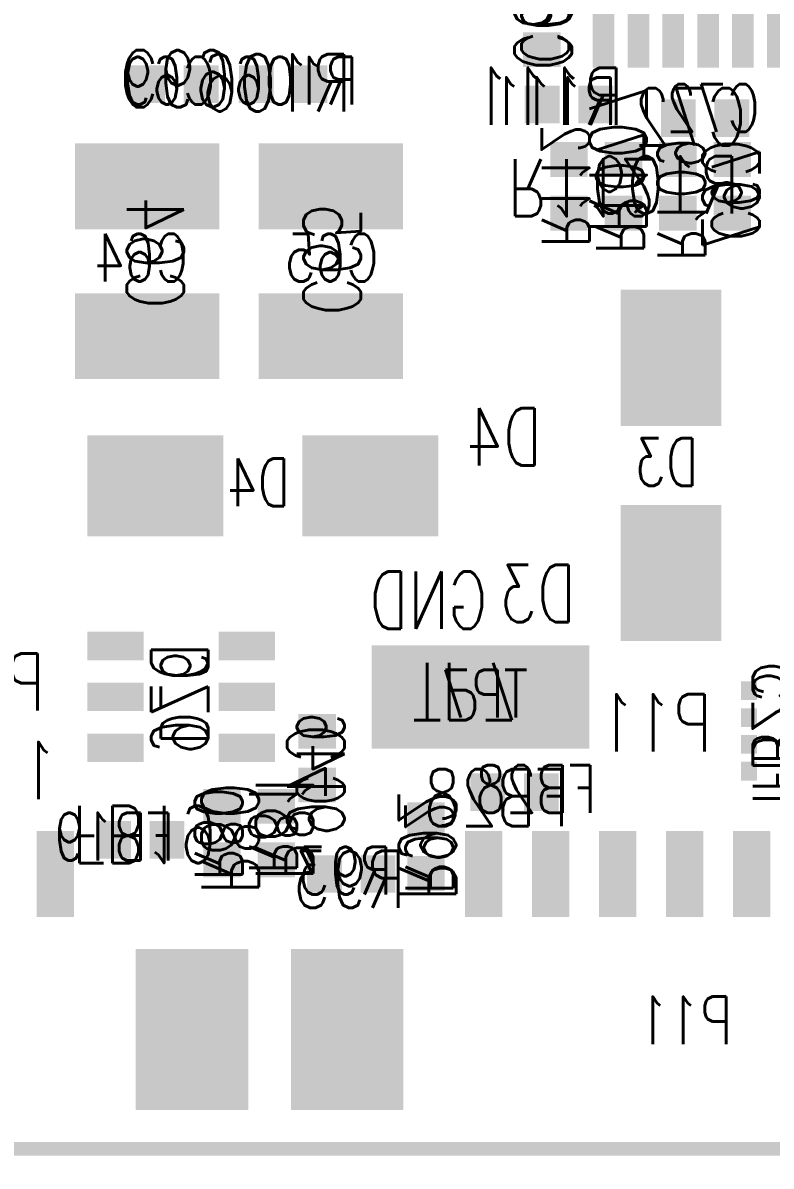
# Model space of a CAD drawing. Extents: x -31.8 to 29.1, y -21.3 to 21.3.
# Drawn here: x 3.14 to 17.11, y -21.32 to 0 of the extents above; entities that cross this region are included whole.
import ezdxf

# ---------------------------------------------------------------- set-up
doc = ezdxf.new("R2010")
doc.units = 0
doc.header["$MEASUREMENT"] = 0
doc.layers.get('0').update_dxf_attribs({"linetype": 'CONTINUOUS'})
for name, color, linetype in [('BOARD_OUTLINE_00', 5, 'CONTINUOUS'), ('DRIL_NPLTE_THRU_01', 3, 'CONTINUOUS'), ('DRIL_NPLTE_THRU_02', 112, 'CONTINUOUS'), ('DRIL_NPLTE_THRU_03', 2, 'CONTINUOUS'), ('DRIL_NPLTE_THRU_04', 4, 'CONTINUOUS'), ('DRIL_NPLTE_THRU_05', 171, 'CONTINUOUS'), ('DRIL_NPLTE_THRU_06', 1, 'CONTINUOUS'), ('PADS_BOT', 1, 'CONTINUOUS'), ('PADS_INNER', 3, 'CONTINUOUS'), ('PADS_TOP', 3, 'CONTINUOUS'), ('PART_NAME_06', 183, 'CONTINUOUS'), ('PART_NAME_12', 150, 'CONTINUOUS'), ('TEXT_25', 67, 'CONTINUOUS')]:
    doc.layers.add(name, color=color, linetype=linetype)
doc.styles.add('W0$1524', font='simplex', dxfattribs={"width": 0.75})
doc.styles.add('W0$2032', font='simplex', dxfattribs={"width": 0.75})

# ---------------------------------------------------------------- blocks, each defined once
blk = doc.blocks.new('BOARD_1')
at = {"layer": 'BOARD_OUTLINE_00', "const_width": 0.254}
blk.add_lwpolyline([(0, 0), (58, 0), (58, 42), (0, 42)], close=True, dxfattribs=at)
blk = doc.blocks.new('DRIL_HOLE_0')
blk.add_lwpolyline([(0, 0, 1), (0, 0, 1)], format="xyb", close=True)
blk = doc.blocks.new('PAD_0')
blk.add_lwpolyline([(0, 0, 1), (0, 0, 1)], format="xyb", close=True)
blk = doc.blocks.new('PAD_3')
at = {"const_width": 1.6002}
blk.add_lwpolyline([(-1.3462, 0), (1.3462, 0)], dxfattribs=at)
blk = doc.blocks.new('STK_BOT_9')
at = {"layer": 'DRIL_NPLTE_THRU_01'}
blk.add_blockref('DRIL_HOLE_0', (0, 0), dxfattribs=at)
at = {"layer": 'DRIL_NPLTE_THRU_02'}
blk.add_blockref('DRIL_HOLE_0', (0, 0), dxfattribs=at)
at = {"layer": 'DRIL_NPLTE_THRU_03'}
blk.add_blockref('DRIL_HOLE_0', (0, 0), dxfattribs=at)
at = {"layer": 'DRIL_NPLTE_THRU_04'}
blk.add_blockref('DRIL_HOLE_0', (0, 0), dxfattribs=at)
at = {"layer": 'DRIL_NPLTE_THRU_05'}
blk.add_blockref('DRIL_HOLE_0', (0, 0), dxfattribs=at)
at = {"layer": 'DRIL_NPLTE_THRU_06'}
blk.add_blockref('DRIL_HOLE_0', (0, 0), dxfattribs=at)
at = {"layer": 'PADS_BOT', "rotation": 90}
blk.add_blockref('PAD_3', (0, 0), dxfattribs=at)
at = {"layer": 'PADS_INNER'}
blk.add_blockref('PAD_0', (0, 0), dxfattribs=at)
at = {"layer": 'PADS_TOP'}
blk.add_blockref('PAD_0', (0, 0), dxfattribs=at)
blk = doc.blocks.new('SYM_BOT_7')
for p in [(-1.397, 0), (1.397, 0)]:
    blk.add_blockref('STK_BOT_9', p)
blk = doc.blocks.new('PART_BOT_16')
blk.add_blockref('SYM_BOT_7', (0, 0))
at = {"layer": 'PART_NAME_06', "style": 'W0$2032', "width": 0.75}
blk.add_text('C64', height=1.0668, dxfattribs=at).set_placement((-0.889, -0.381))
at = {"layer": 'PART_NAME_12', "style": 'W0$1524', "width": 0.75}
blk.add_text('C64', height=0.889, rotation=270, dxfattribs=at).set_placement((-0.381, 0.762))
blk = doc.blocks.new('PART_BOT_17')
blk.add_blockref('SYM_BOT_7', (0, 0))
at = {"layer": 'PART_NAME_06', "style": 'W0$2032', "width": 0.75}
blk.add_text('C65', height=1.0668, dxfattribs=at).set_placement((-1.016, -0.508))
at = {"layer": 'PART_NAME_12', "style": 'W0$1524', "width": 0.75}
blk.add_text('C65', height=0.889, rotation=270, dxfattribs=at).set_placement((-0.381, 0.889))
blk = doc.blocks.new('PAD_4')
at = {"const_width": 1.88}
blk.add_lwpolyline([(-1.27, 0), (1.27, 0)], dxfattribs=at)
blk = doc.blocks.new('STK_BOT_10')
at = {"layer": 'DRIL_NPLTE_THRU_01'}
blk.add_blockref('DRIL_HOLE_0', (0, 0), dxfattribs=at)
at = {"layer": 'DRIL_NPLTE_THRU_02'}
blk.add_blockref('DRIL_HOLE_0', (0, 0), dxfattribs=at)
at = {"layer": 'DRIL_NPLTE_THRU_03'}
blk.add_blockref('DRIL_HOLE_0', (0, 0), dxfattribs=at)
at = {"layer": 'DRIL_NPLTE_THRU_04'}
blk.add_blockref('DRIL_HOLE_0', (0, 0), dxfattribs=at)
at = {"layer": 'DRIL_NPLTE_THRU_05'}
blk.add_blockref('DRIL_HOLE_0', (0, 0), dxfattribs=at)
at = {"layer": 'DRIL_NPLTE_THRU_06'}
blk.add_blockref('DRIL_HOLE_0', (0, 0), dxfattribs=at)
at = {"layer": 'PADS_BOT', "rotation": 90}
blk.add_blockref('PAD_4', (0, 0), dxfattribs=at)
at = {"layer": 'PADS_INNER'}
blk.add_blockref('PAD_0', (0, 0), dxfattribs=at)
at = {"layer": 'PADS_TOP'}
blk.add_blockref('PAD_0', (0, 0), dxfattribs=at)
blk = doc.blocks.new('SYM_BOT_9')
for p in [(0, 2.0066), (0, -2.0066)]:
    blk.add_blockref('STK_BOT_10', p)
blk = doc.blocks.new('PART_BOT_21')
blk.add_blockref('SYM_BOT_9', (0, 0))
at = {"layer": 'PART_NAME_06', "style": 'W0$2032', "width": 0.75}
blk.add_text('D4', height=1.0668, rotation=270, dxfattribs=at).set_placement((0.381, 5.207))
at = {"layer": 'PART_NAME_12', "style": 'W0$1524', "width": 0.75}
blk.add_text('D4', height=0.889, rotation=270, dxfattribs=at).set_placement((-0.381, 0.508))
blk = doc.blocks.new('PAD_5')
at = {"const_width": 0.53}
blk.add_lwpolyline([(-0.525, 0), (0.525, 0)], dxfattribs=at)
blk = doc.blocks.new('STK_BOT_11')
at = {"layer": 'DRIL_NPLTE_THRU_01'}
blk.add_blockref('DRIL_HOLE_0', (0, 0), dxfattribs=at)
at = {"layer": 'DRIL_NPLTE_THRU_02'}
blk.add_blockref('DRIL_HOLE_0', (0, 0), dxfattribs=at)
at = {"layer": 'DRIL_NPLTE_THRU_03'}
blk.add_blockref('DRIL_HOLE_0', (0, 0), dxfattribs=at)
at = {"layer": 'DRIL_NPLTE_THRU_04'}
blk.add_blockref('DRIL_HOLE_0', (0, 0), dxfattribs=at)
at = {"layer": 'DRIL_NPLTE_THRU_05'}
blk.add_blockref('DRIL_HOLE_0', (0, 0), dxfattribs=at)
at = {"layer": 'DRIL_NPLTE_THRU_06'}
blk.add_blockref('DRIL_HOLE_0', (0, 0), dxfattribs=at)
at = {"layer": 'PADS_BOT', "rotation": 90}
blk.add_blockref('PAD_5', (0, 0), dxfattribs=at)
at = {"layer": 'PADS_INNER'}
blk.add_blockref('PAD_0', (0, 0), dxfattribs=at)
at = {"layer": 'PADS_TOP'}
blk.add_blockref('PAD_0', (0, 0), dxfattribs=at)
blk = doc.blocks.new('SYM_BOT_10')
for p in [(-0.95, 1.225), (0, 1.225), (0.95, 1.225), (-0.95, -1.225), (0, -1.225), (0.95, -1.225)]:
    blk.add_blockref('STK_BOT_11', p)
blk = doc.blocks.new('PART_BOT_27')
blk.add_blockref('SYM_BOT_10', (0, 0))
at = {"layer": 'PART_NAME_06', "style": 'W0$2032', "width": 0.75}
blk.add_text('DZ6', height=1.0668, dxfattribs=at).set_placement((-1.016, -0.508))
at = {"layer": 'PART_NAME_12', "style": 'W0$1524', "width": 0.75}
blk.add_text('DZ6', height=0.889, rotation=180, dxfattribs=at).set_placement((0.889, 0.381))
blk = doc.blocks.new('PAD_6')
at = {"const_width": 0.7}
blk.add_lwpolyline([(-0.8, 0), (0.8, 0)], dxfattribs=at)
blk = doc.blocks.new('STK_BOT_12')
at = {"layer": 'DRIL_NPLTE_THRU_01'}
blk.add_blockref('DRIL_HOLE_0', (0, 0), dxfattribs=at)
at = {"layer": 'DRIL_NPLTE_THRU_02'}
blk.add_blockref('DRIL_HOLE_0', (0, 0), dxfattribs=at)
at = {"layer": 'DRIL_NPLTE_THRU_03'}
blk.add_blockref('DRIL_HOLE_0', (0, 0), dxfattribs=at)
at = {"layer": 'DRIL_NPLTE_THRU_04'}
blk.add_blockref('DRIL_HOLE_0', (0, 0), dxfattribs=at)
at = {"layer": 'DRIL_NPLTE_THRU_05'}
blk.add_blockref('DRIL_HOLE_0', (0, 0), dxfattribs=at)
at = {"layer": 'DRIL_NPLTE_THRU_06'}
blk.add_blockref('DRIL_HOLE_0', (0, 0), dxfattribs=at)
at = {"layer": 'PADS_BOT', "rotation": 90}
blk.add_blockref('PAD_6', (0, 0), dxfattribs=at)
at = {"layer": 'PADS_INNER'}
blk.add_blockref('PAD_0', (0, 0), dxfattribs=at)
at = {"layer": 'PADS_TOP'}
blk.add_blockref('PAD_0', (0, 0), dxfattribs=at)
blk = doc.blocks.new('PAD_7')
at = {"const_width": 2.1}
blk.add_lwpolyline([(-1.5, 0), (1.5, 0)], dxfattribs=at)
blk = doc.blocks.new('STK_BOT_13')
at = {"layer": 'DRIL_NPLTE_THRU_01'}
blk.add_blockref('DRIL_HOLE_0', (0, 0), dxfattribs=at)
at = {"layer": 'DRIL_NPLTE_THRU_02'}
blk.add_blockref('DRIL_HOLE_0', (0, 0), dxfattribs=at)
at = {"layer": 'DRIL_NPLTE_THRU_03'}
blk.add_blockref('DRIL_HOLE_0', (0, 0), dxfattribs=at)
at = {"layer": 'DRIL_NPLTE_THRU_04'}
blk.add_blockref('DRIL_HOLE_0', (0, 0), dxfattribs=at)
at = {"layer": 'DRIL_NPLTE_THRU_05'}
blk.add_blockref('DRIL_HOLE_0', (0, 0), dxfattribs=at)
at = {"layer": 'DRIL_NPLTE_THRU_06'}
blk.add_blockref('DRIL_HOLE_0', (0, 0), dxfattribs=at)
at = {"layer": 'PADS_BOT', "rotation": 90}
blk.add_blockref('PAD_7', (0, 0), dxfattribs=at)
at = {"layer": 'PADS_INNER'}
blk.add_blockref('PAD_0', (0, 0), dxfattribs=at)
at = {"layer": 'PADS_TOP'}
blk.add_blockref('PAD_0', (0, 0), dxfattribs=at)
blk = doc.blocks.new('SYM_BOT_11')
for name, p in [('STK_BOT_12', (-3.75, 0)), ('STK_BOT_12', (-2.5, 0)), ('STK_BOT_12', (-1.25, 0)), ('STK_BOT_12', (0, 0)), ('STK_BOT_12', (1.25, 0)), ('STK_BOT_12', (2.5, 0)), ('STK_BOT_12', (3.75, 0)), ('STK_BOT_13', (-6.3, -2.9)), ('STK_BOT_13', (6.3, -2.9))]:
    blk.add_blockref(name, p)
blk = doc.blocks.new('PART_BOT_32')
blk.add_blockref('SYM_BOT_11', (0, 0))
at = {"layer": 'PART_NAME_06', "style": 'W0$2032', "width": 0.75}
blk.add_text('P11', height=1.0668, dxfattribs=at).set_placement((-0.508, 2.286))
at = {"layer": 'PART_NAME_12', "style": 'W0$1524', "width": 0.75}
blk.add_text('P11', height=0.889, dxfattribs=at).set_placement((-0.889, -3.175))
blk = doc.blocks.new('PAD_8')
at = {"const_width": 0.406}
blk.add_lwpolyline([(-0.889, 0), (0.889, 0)], dxfattribs=at)
blk = doc.blocks.new('STK_BOT_15')
at = {"layer": 'DRIL_NPLTE_THRU_01'}
blk.add_blockref('DRIL_HOLE_0', (0, 0), dxfattribs=at)
at = {"layer": 'DRIL_NPLTE_THRU_02'}
blk.add_blockref('DRIL_HOLE_0', (0, 0), dxfattribs=at)
at = {"layer": 'DRIL_NPLTE_THRU_03'}
blk.add_blockref('DRIL_HOLE_0', (0, 0), dxfattribs=at)
at = {"layer": 'DRIL_NPLTE_THRU_04'}
blk.add_blockref('DRIL_HOLE_0', (0, 0), dxfattribs=at)
at = {"layer": 'DRIL_NPLTE_THRU_05'}
blk.add_blockref('DRIL_HOLE_0', (0, 0), dxfattribs=at)
at = {"layer": 'DRIL_NPLTE_THRU_06'}
blk.add_blockref('DRIL_HOLE_0', (0, 0), dxfattribs=at)
at = {"layer": 'PADS_BOT', "rotation": 90}
blk.add_blockref('PAD_8', (0, 0), dxfattribs=at)
at = {"layer": 'PADS_INNER'}
blk.add_blockref('PAD_0', (0, 0), dxfattribs=at)
at = {"layer": 'PADS_TOP'}
blk.add_blockref('PAD_0', (0, 0), dxfattribs=at)
blk = doc.blocks.new('PAD_9')
at = {"const_width": 2.9972}
blk.add_lwpolyline([(-1.4986, 0), (1.4986, 0)], dxfattribs=at)
blk = doc.blocks.new('STK_BOT_16')
at = {"layer": 'DRIL_NPLTE_THRU_01'}
blk.add_blockref('DRIL_HOLE_0', (0, 0), dxfattribs=at)
at = {"layer": 'DRIL_NPLTE_THRU_02'}
blk.add_blockref('DRIL_HOLE_0', (0, 0), dxfattribs=at)
at = {"layer": 'DRIL_NPLTE_THRU_03'}
blk.add_blockref('DRIL_HOLE_0', (0, 0), dxfattribs=at)
at = {"layer": 'DRIL_NPLTE_THRU_04'}
blk.add_blockref('DRIL_HOLE_0', (0, 0), dxfattribs=at)
at = {"layer": 'DRIL_NPLTE_THRU_05'}
blk.add_blockref('DRIL_HOLE_0', (0, 0), dxfattribs=at)
at = {"layer": 'DRIL_NPLTE_THRU_06'}
blk.add_blockref('DRIL_HOLE_0', (0, 0), dxfattribs=at)
at = {"layer": 'PADS_BOT'}
blk.add_blockref('PAD_9', (0, 0), dxfattribs=at)
at = {"layer": 'PADS_INNER'}
blk.add_blockref('PAD_0', (0, 0), dxfattribs=at)
at = {"layer": 'PADS_TOP'}
blk.add_blockref('PAD_0', (0, 0), dxfattribs=at)
blk = doc.blocks.new('SYM_BOT_15')
for name, p in [('STK_BOT_15', (-2.275, 2.997)), ('STK_BOT_15', (-1.625, 2.997)), ('STK_BOT_15', (-0.975, 2.997)), ('STK_BOT_15', (-0.325, 2.997)), ('STK_BOT_15', (0.325, 2.997)), ('STK_BOT_15', (0.975, 2.997)), ('STK_BOT_15', (1.625, 2.997)), ('STK_BOT_15', (2.275, 2.997)), ('STK_BOT_16', (0, 0)), ('STK_BOT_15', (-2.275, -2.997)), ('STK_BOT_15', (-1.625, -2.997)), ('STK_BOT_15', (-0.975, -2.997)), ('STK_BOT_15', (-0.325, -2.997)), ('STK_BOT_15', (0.325, -2.997)), ('STK_BOT_15', (0.975, -2.997)), ('STK_BOT_15', (1.625, -2.997)), ('STK_BOT_15', (2.275, -2.997))]:
    blk.add_blockref(name, p)
blk = doc.blocks.new('PART_BOT_38')
blk.add_blockref('SYM_BOT_15', (0, 0))
at = {"layer": 'PART_NAME_06', "style": 'W0$2032', "width": 0.75}
blk.add_text('U11', height=1.0668, dxfattribs=at).set_placement((1.016, 4.445))
at = {"layer": 'PART_NAME_12', "style": 'W0$1524', "width": 0.75}
blk.add_text('U11', height=0.889, dxfattribs=at).set_placement((-0.508, -0.508))
blk = doc.blocks.new('PAD_11')
at = {"const_width": 1.93}
blk.add_lwpolyline([(-2.032, 0), (2.032, 0)], dxfattribs=at)
blk = doc.blocks.new('STK_BOT_21')
at = {"layer": 'DRIL_NPLTE_THRU_01'}
blk.add_blockref('DRIL_HOLE_0', (0, 0), dxfattribs=at)
at = {"layer": 'DRIL_NPLTE_THRU_02'}
blk.add_blockref('DRIL_HOLE_0', (0, 0), dxfattribs=at)
at = {"layer": 'DRIL_NPLTE_THRU_03'}
blk.add_blockref('DRIL_HOLE_0', (0, 0), dxfattribs=at)
at = {"layer": 'DRIL_NPLTE_THRU_04'}
blk.add_blockref('DRIL_HOLE_0', (0, 0), dxfattribs=at)
at = {"layer": 'DRIL_NPLTE_THRU_05'}
blk.add_blockref('DRIL_HOLE_0', (0, 0), dxfattribs=at)
at = {"layer": 'DRIL_NPLTE_THRU_06'}
blk.add_blockref('DRIL_HOLE_0', (0, 0), dxfattribs=at)
at = {"layer": 'PADS_BOT'}
blk.add_blockref('PAD_11', (0, 0), dxfattribs=at)
at = {"layer": 'PADS_INNER'}
blk.add_blockref('PAD_0', (0, 0), dxfattribs=at)
at = {"layer": 'PADS_TOP'}
blk.add_blockref('PAD_0', (0, 0), dxfattribs=at)
blk = doc.blocks.new('SYM_BOT_19')
blk.add_blockref('STK_BOT_21', (0, 0))
blk = doc.blocks.new('PART_BOT_43')
blk.add_blockref('SYM_BOT_19', (0, 0))
at = {"layer": 'PART_NAME_06', "style": 'W0$2032', "width": 0.75}
blk.add_text('TP7', height=1.0668, rotation=180, dxfattribs=at).set_placement((1.27, 0.635))
at = {"layer": 'PART_NAME_12', "style": 'W0$1524', "width": 0.75}
blk.add_text('TP7', height=0.889, dxfattribs=at).set_placement((-0.889, -0.381))
blk = doc.blocks.new('SYM_BOT_8')
for p in [(0, 2.0066), (0, -2.0066)]:
    blk.add_blockref('STK_BOT_10', p)
blk = doc.blocks.new('PART_BOT_63')
blk.add_blockref('SYM_BOT_8', (0, 0))
at = {"layer": 'PART_NAME_06', "style": 'W0$2032', "width": 0.75}
blk.add_text('D3', height=1.0668, rotation=180, dxfattribs=at).set_placement((-1.778, 2.921))
at = {"layer": 'PART_NAME_12', "style": 'W0$1524', "width": 0.75}
blk.add_text('D3', height=0.889, rotation=180, dxfattribs=at).set_placement((0.508, 0.381))
blk = doc.blocks.new('PAD_16')
at = {"const_width": 0.3}
blk.add_lwpolyline([(-0.175, 0), (0.175, 0)], dxfattribs=at)
blk = doc.blocks.new('STK_BOT_28')
at = {"layer": 'DRIL_NPLTE_THRU_01'}
blk.add_blockref('DRIL_HOLE_0', (0, 0), dxfattribs=at)
at = {"layer": 'DRIL_NPLTE_THRU_02'}
blk.add_blockref('DRIL_HOLE_0', (0, 0), dxfattribs=at)
at = {"layer": 'DRIL_NPLTE_THRU_03'}
blk.add_blockref('DRIL_HOLE_0', (0, 0), dxfattribs=at)
at = {"layer": 'DRIL_NPLTE_THRU_04'}
blk.add_blockref('DRIL_HOLE_0', (0, 0), dxfattribs=at)
at = {"layer": 'DRIL_NPLTE_THRU_05'}
blk.add_blockref('DRIL_HOLE_0', (0, 0), dxfattribs=at)
at = {"layer": 'DRIL_NPLTE_THRU_06'}
blk.add_blockref('DRIL_HOLE_0', (0, 0), dxfattribs=at)
at = {"layer": 'PADS_BOT'}
blk.add_blockref('PAD_16', (0, 0), dxfattribs=at)
at = {"layer": 'PADS_INNER'}
blk.add_blockref('PAD_0', (0, 0), dxfattribs=at)
at = {"layer": 'PADS_TOP'}
blk.add_blockref('PAD_0', (0, 0), dxfattribs=at)
blk = doc.blocks.new('SYM_BOT_24')
for p in [(-0.75, 0.45), (-0.25, 0.45), (0.25, 0.45), (0.75, 0.45), (-0.75, -0.45), (-0.25, -0.45), (0.25, -0.45), (0.75, -0.45)]:
    blk.add_blockref('STK_BOT_28', p)
blk = doc.blocks.new('PART_BOT_69')
blk.add_blockref('SYM_BOT_24', (0, 0))
at = {"layer": 'PART_NAME_06', "style": 'W0$2032', "width": 0.75}
blk.add_text('FB25', height=1.0668, rotation=180, dxfattribs=at).set_placement((1.397, 0.381))
at = {"layer": 'PART_NAME_12', "style": 'W0$1524', "width": 0.75}
blk.add_text('FB25', height=0.889, rotation=180, dxfattribs=at).set_placement((1.143, 0.381))
blk = doc.blocks.new('PART_BOT_74')
blk.add_blockref('SYM_BOT_11', (0, 0))
at = {"layer": 'PART_NAME_06', "style": 'W0$2032', "width": 0.75}
blk.add_text('P9', height=1.0668, dxfattribs=at).set_placement((-3.556, 3.048))
at = {"layer": 'PART_NAME_12', "style": 'W0$1524', "width": 0.75}
blk.add_text('P9', height=0.889, dxfattribs=at).set_placement((-0.762, -3.429))
blk = doc.blocks.new('PAD_17')
at = {"const_width": 0.65}
blk.add_lwpolyline([(-0.35, 0), (0.35, 0)], dxfattribs=at)
blk = doc.blocks.new('STK_BOT_31')
at = {"layer": 'DRIL_NPLTE_THRU_01'}
blk.add_blockref('DRIL_HOLE_0', (0, 0), dxfattribs=at)
at = {"layer": 'DRIL_NPLTE_THRU_02'}
blk.add_blockref('DRIL_HOLE_0', (0, 0), dxfattribs=at)
at = {"layer": 'DRIL_NPLTE_THRU_03'}
blk.add_blockref('DRIL_HOLE_0', (0, 0), dxfattribs=at)
at = {"layer": 'DRIL_NPLTE_THRU_04'}
blk.add_blockref('DRIL_HOLE_0', (0, 0), dxfattribs=at)
at = {"layer": 'DRIL_NPLTE_THRU_05'}
blk.add_blockref('DRIL_HOLE_0', (0, 0), dxfattribs=at)
at = {"layer": 'DRIL_NPLTE_THRU_06'}
blk.add_blockref('DRIL_HOLE_0', (0, 0), dxfattribs=at)
at = {"layer": 'PADS_BOT', "rotation": 90}
blk.add_blockref('PAD_17', (0, 0), dxfattribs=at)
at = {"layer": 'PADS_INNER'}
blk.add_blockref('PAD_0', (0, 0), dxfattribs=at)
at = {"layer": 'PADS_TOP'}
blk.add_blockref('PAD_0', (0, 0), dxfattribs=at)
blk = doc.blocks.new('SYM_BOT_25')
for p in [(-0.5, 0), (0.5, 0)]:
    blk.add_blockref('STK_BOT_31', p)
blk = doc.blocks.new('PART_BOT_101')
blk.add_blockref('SYM_BOT_25', (0, 0))
at = {"layer": 'PART_NAME_06', "style": 'W0$2032', "width": 0.75}
blk.add_text('C46', height=1.0668, rotation=180, dxfattribs=at).set_placement((0.635, 0.508))
at = {"layer": 'PART_NAME_12', "style": 'W0$1524', "width": 0.75}
blk.add_text('C46', height=0.889, dxfattribs=at).set_placement((-0.889, -0.381))
blk = doc.blocks.new('PART_BOT_114')
blk.add_blockref('SYM_BOT_25', (0, 0))
at = {"layer": 'PART_NAME_06', "style": 'W0$2032', "width": 0.75}
blk.add_text('C67', height=1.0668, dxfattribs=at).set_placement((-0.889, -0.508))
at = {"layer": 'PART_NAME_12', "style": 'W0$1524', "width": 0.75}
blk.add_text('C67', height=0.889, rotation=180, dxfattribs=at).set_placement((1.016, 0.381))
blk = doc.blocks.new('PART_BOT_115')
blk.add_blockref('SYM_BOT_25', (0, 0))
at = {"layer": 'PART_NAME_06', "style": 'W0$2032', "width": 0.75}
blk.add_text('C68', height=1.0668, dxfattribs=at).set_placement((-0.889, -0.508))
at = {"layer": 'PART_NAME_12', "style": 'W0$1524', "width": 0.75}
blk.add_text('C68', height=0.889, dxfattribs=at).set_placement((-0.762, -0.381))
blk = doc.blocks.new('PART_BOT_117')
blk.add_blockref('SYM_BOT_25', (0, 0))
at = {"layer": 'PART_NAME_06', "style": 'W0$2032', "width": 0.75}
blk.add_text('C72', height=1.0668, dxfattribs=at).set_placement((-0.762, -0.508))
at = {"layer": 'PART_NAME_12', "style": 'W0$1524', "width": 0.75}
blk.add_text('C72', height=0.889, dxfattribs=at).set_placement((-1.016, -0.254))
blk = doc.blocks.new('PART_BOT_132')
blk.add_blockref('SYM_BOT_25', (0, 0))
at = {"layer": 'PART_NAME_06', "style": 'W0$2032', "width": 0.75}
blk.add_text('FB19', height=1.0668, dxfattribs=at).set_placement((-1.27, -0.635))
at = {"layer": 'PART_NAME_12', "style": 'W0$1524', "width": 0.75}
blk.add_text('FB19', height=0.889, rotation=180, dxfattribs=at).set_placement((0.635, 0.381))
blk = doc.blocks.new('PART_BOT_139')
blk.add_blockref('SYM_BOT_25', (0, 0))
at = {"layer": 'PART_NAME_06', "style": 'W0$2032', "width": 0.75}
blk.add_text('FB28', height=1.0668, dxfattribs=at).set_placement((-1.016, -0.635))
at = {"layer": 'PART_NAME_12', "style": 'W0$1524', "width": 0.75}
blk.add_text('FB28', height=0.889, dxfattribs=at).set_placement((-1.524, -0.381))
blk = doc.blocks.new('PART_BOT_155')
blk.add_blockref('SYM_BOT_25', (0, 0))
at = {"layer": 'PART_NAME_06', "style": 'W0$2032', "width": 0.75}
blk.add_text('R106', height=1.0668, dxfattribs=at).set_placement((-1.27, -0.508))
at = {"layer": 'PART_NAME_12', "style": 'W0$1524', "width": 0.75}
blk.add_text('R106', height=0.889, dxfattribs=at).set_placement((-1.397, -0.381))
blk = doc.blocks.new('PART_BOT_156')
blk.add_blockref('SYM_BOT_25', (0, 0))
at = {"layer": 'PART_NAME_06', "style": 'W0$2032', "width": 0.75}
blk.add_text('R107', height=1.0668, rotation=180, dxfattribs=at).set_placement((0.889, 0.635))
at = {"layer": 'PART_NAME_12', "style": 'W0$1524', "width": 0.75}
blk.add_text('R107', height=0.889, rotation=180, dxfattribs=at).set_placement((1.27, 0.508))
blk = doc.blocks.new('PART_BOT_158')
blk.add_blockref('SYM_BOT_25', (0, 0))
at = {"layer": 'PART_NAME_06', "style": 'W0$2032', "width": 0.75}
blk.add_text('R109', height=1.0668, rotation=90, dxfattribs=at).set_placement((0.508, -1.143))
at = {"layer": 'PART_NAME_12', "style": 'W0$1524', "width": 0.75}
blk.add_text('R109', height=0.889, rotation=180, dxfattribs=at).set_placement((1.397, 0.381))
blk = doc.blocks.new('PART_BOT_160')
blk.add_blockref('SYM_BOT_25', (0, 0))
at = {"layer": 'PART_NAME_06', "style": 'W0$2032', "width": 0.75}
blk.add_text('R111', height=1.0668, rotation=180, dxfattribs=at).set_placement((1.016, 0.381))
at = {"layer": 'PART_NAME_12', "style": 'W0$1524', "width": 0.75}
blk.add_text('R111', height=0.889, rotation=180, dxfattribs=at).set_placement((0.889, 0.381))
blk = doc.blocks.new('PART_BOT_161')
blk.add_blockref('SYM_BOT_25', (0, 0))
at = {"layer": 'PART_NAME_06', "style": 'W0$2032', "width": 0.75}
blk.add_text('R112', height=1.0668, rotation=90, dxfattribs=at).set_placement((0.508, -1.143))
at = {"layer": 'PART_NAME_12', "style": 'W0$1524', "width": 0.75}
blk.add_text('R112', height=0.889, dxfattribs=at).set_placement((-1.143, -0.508))
blk = doc.blocks.new('PART_BOT_256')
blk.add_blockref('SYM_BOT_25', (0, 0))
at = {"layer": 'PART_NAME_06', "style": 'W0$2032', "width": 0.75}
blk.add_text('R80', height=1.0668, rotation=180, dxfattribs=at).set_placement((1.143, 0.381))
at = {"layer": 'PART_NAME_12', "style": 'W0$1524', "width": 0.75}
blk.add_text('R80', height=0.889, rotation=180, dxfattribs=at).set_placement((0.889, 0.508))
blk = doc.blocks.new('PART_BOT_257')
blk.add_blockref('SYM_BOT_25', (0, 0))
at = {"layer": 'PART_NAME_06', "style": 'W0$2032', "width": 0.75}
blk.add_text('R81', height=1.0668, rotation=180, dxfattribs=at).set_placement((0.889, 0.381))
at = {"layer": 'PART_NAME_12', "style": 'W0$1524', "width": 0.75}
blk.add_text('R81', height=0.889, rotation=180, dxfattribs=at).set_placement((0.762, 0.508))
blk = doc.blocks.new('PART_BOT_268')
blk.add_blockref('SYM_BOT_25', (0, 0))
at = {"layer": 'PART_NAME_06', "style": 'W0$2032', "width": 0.75}
blk.add_text('R92', height=1.0668, rotation=180, dxfattribs=at).set_placement((1.016, 0.508))
at = {"layer": 'PART_NAME_12', "style": 'W0$1524', "width": 0.75}
blk.add_text('R92', height=0.889, rotation=180, dxfattribs=at).set_placement((0.889, 0.381))
blk = doc.blocks.new('PART_BOT_269')
blk.add_blockref('SYM_BOT_25', (0, 0))
at = {"layer": 'PART_NAME_06', "style": 'W0$2032', "width": 0.75}
blk.add_text('R93', height=1.0668, rotation=180, dxfattribs=at).set_placement((1.016, 0.635))
at = {"layer": 'PART_NAME_12', "style": 'W0$1524', "width": 0.75}
blk.add_text('R93', height=0.889, rotation=180, dxfattribs=at).set_placement((0.762, 0.381))
blk = doc.blocks.new('PART_BOT_283')
blk.add_blockref('SYM_BOT_25', (0, 0))
at = {"layer": 'PART_NAME_06', "style": 'W0$2032', "width": 0.75}
blk.add_text('C69', height=1.0668, dxfattribs=at).set_placement((-1.016, -0.635))
at = {"layer": 'PART_NAME_12', "style": 'W0$1524', "width": 0.75}
blk.add_text('C69', height=0.889, rotation=180, dxfattribs=at).set_placement((0.762, 0.381))

msp = doc.modelspace()

# ---------------------------------------------------------------- block references
msp.add_blockref('BOARD_1', (-29, -21))
at = {"xscale": -1}
for name, p in [('PART_BOT_38', (16.256, 3.048)), ('PART_BOT_155', (8.001, -1.143)), ('PART_BOT_117', (15.875, -1.778)), ('PART_BOT_43', (11.684, -12.573)), ('PART_BOT_74', (0, -15.875)), ('PART_BOT_32', (15.494, -15.875)), ('PART_BOT_139', (12.319, -14.351))]:
    msp.add_blockref(name, p, dxfattribs=at)
for name, p, rotation in [('PART_BOT_115', (12.827, 0), 270), ('PART_BOT_283', (5.969, -1.143), 180), ('PART_BOT_160', (13.335, -1.524), 180), ('PART_BOT_156', (14.351, -3.048), 90), ('PART_BOT_161', (13.335, -3.048), 270), ('PART_BOT_16', (5.461, -4.445), 270), ('PART_BOT_17', (8.89, -4.445), 270), ('PART_BOT_158', (15.367, -3.048), 90), ('PART_BOT_114', (16.383, -3.048), 90), ('PART_BOT_63', (15.24, -8.255), 180), ('PART_BOT_21', (7.62, -8.636), 270), ('PART_BOT_27', (6.096, -12.573), 90), ('PART_BOT_69', (17.145, -13.208), 90), ('PART_BOT_101', (8.636, -13.716), 270), ('PART_BOT_256', (6.858, -15.113), 90), ('PART_BOT_257', (7.874, -15.113), 90), ('PART_BOT_268', (10.668, -15.367), 90), ('PART_BOT_132', (5.334, -15.24), 180), ('PART_BOT_269', (9.271, -15.875), 180)]:
    msp.add_blockref(name, p, dxfattribs=dict(at, rotation=rotation))

# ---------------------------------------------------------------- texts
at = {"layer": 'TEXT_25', "style": 'W0$2032', "text_generation_flag": 2, "width": 0.75}
for s, p in [('GND', (11.811, -11.303)), ('1', (3.81, -14.478))]:
    msp.add_text(s, height=1.0668, dxfattribs=at).set_placement(p)

doc.saveas('drawing.dxf')
